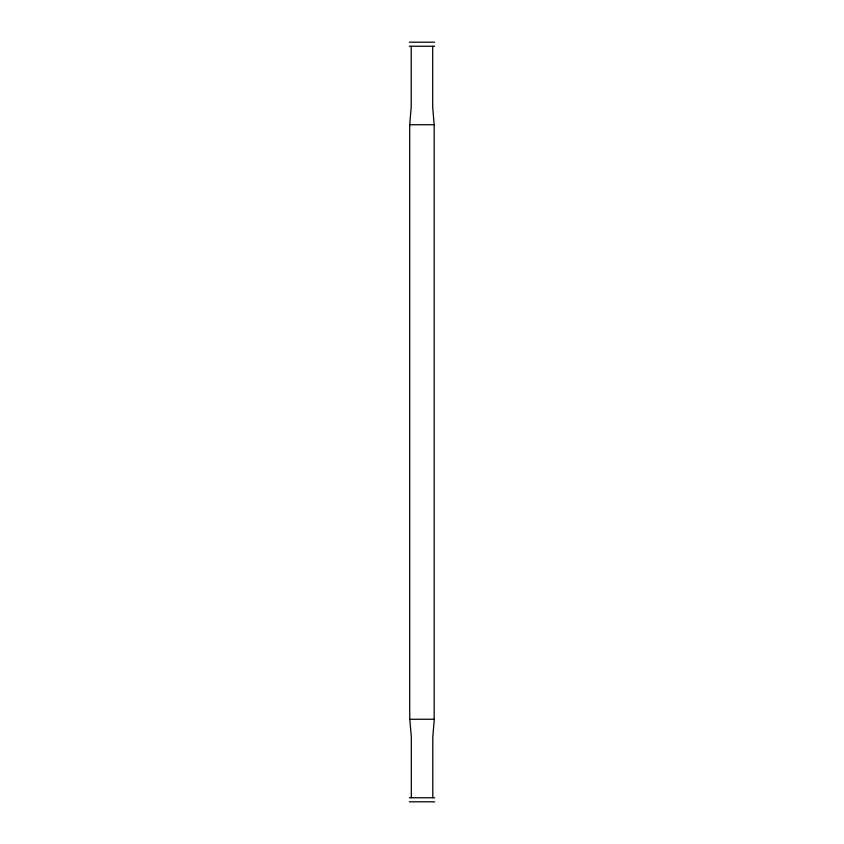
<?xml version="1.0" encoding="UTF-8"?>
<svg xmlns="http://www.w3.org/2000/svg" width="844" height="844" viewBox="0 0 844 844"><rect width="100%" height="100%" fill="white"/><g stroke="black" fill="none" stroke-linecap="round" stroke-linejoin="round"><path stroke-width="1.27" d="M432.793 797.749L432.793 736.981L434.28 719.257L409.72 719.257L409.72 124.743L411.207 107.019L411.207 46.251M409.34 42.2L434.66 42.2M409.34 46.251L434.66 46.251M409.72 124.743L434.175 124.743L434.175 719.257M409.34 797.749L434.66 797.749M409.34 801.8L434.66 801.8M434.175 124.743L432.687 107.019L432.687 46.251M409.825 719.257L411.313 736.981L411.313 797.749"/></g></svg>
